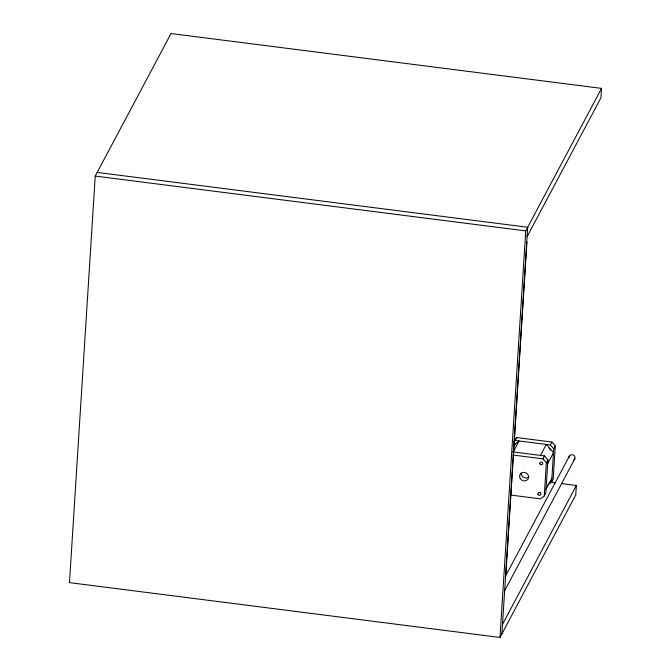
<?xml version="1.0" encoding="UTF-8"?>
<svg xmlns="http://www.w3.org/2000/svg" width="671" height="671" viewBox="0 0 671 671"><rect width="100%" height="100%" fill="white"/><g stroke="black" fill="none" stroke-linecap="round" stroke-linejoin="round"><path stroke-width="1.01" d="M527.087 236.704L600.922 97.84L601.526 88.379L171.021 33.55L95.24 176.079L69.474 582.621L499.979 637.45L575.76 494.921L576.355 485.468L561.803 483.615M499.979 637.45L525.745 230.908L601.526 88.379M501.916 633.793L527.683 227.251L97.186 172.422M505.968 572.774L526.936 241.87M510.497 495.03L540.39 498.838L544.256 495.961L546.362 462.764L547.913 459.836L544.475 455.919L512.527 451.851M547.913 459.836L545.808 493.042L544.256 495.961M547.771 484.948L551.637 482.08L553.743 448.874L555.294 445.955L551.864 442.038L516.821 437.576L514.498 439.362M555.294 445.955L553.189 479.153L551.637 482.08M513.718 441.686L515.269 440.495L516.821 437.576M513.256 451.944L519.086 440.981L513.533 445.401M540.474 455.416L546.303 444.445L553.5 452.682L547.67 463.653M513.038 455.039L542.923 458.847L544.475 455.919M515.269 440.495L550.304 444.957L551.864 442.038M546.051 489.176L551.881 478.213M505.322 576.54L569.511 455.81M504.315 591.369L574.871 458.67M502.52 624.34L576.355 485.468M95.24 176.079L525.745 230.908M550.363 482.155L555.563 482.818M550.304 444.957L553.743 448.874M542.923 458.847L546.362 462.764M540.415 492.338A1.535 1.401 28 0 1 540.063 492.145M528.681 477.131A4.596 4.202 28 0 1 521.182 473.139M549.13 448.194A1.535 1.401 28 0 1 550.086 450.065M514.816 445.2A1.535 1.401 28 0 1 515.647 444.068M569.075 457.924A3.061 2.801 28 0 1 571.164 454.77A3.061 2.801 28 0 1 574.821 456.708A3.061 2.801 28 0 1 573.361 460.214M537.991 494.485A1.535 1.401 28 0 0 540.591 494.812A1.535 1.401 28 0 0 539.425 492.522A1.535 1.401 28 0 0 537.991 494.485M539.929 463.946A1.535 1.401 28 0 0 542.529 464.273A1.535 1.401 28 0 0 541.363 461.983A1.535 1.401 28 0 0 539.929 463.946M520.1 478.272A4.596 4.202 28 0 0 527.901 479.262A4.596 4.202 28 0 0 524.403 472.384A4.596 4.202 28 0 0 520.1 478.272"/></g></svg>
